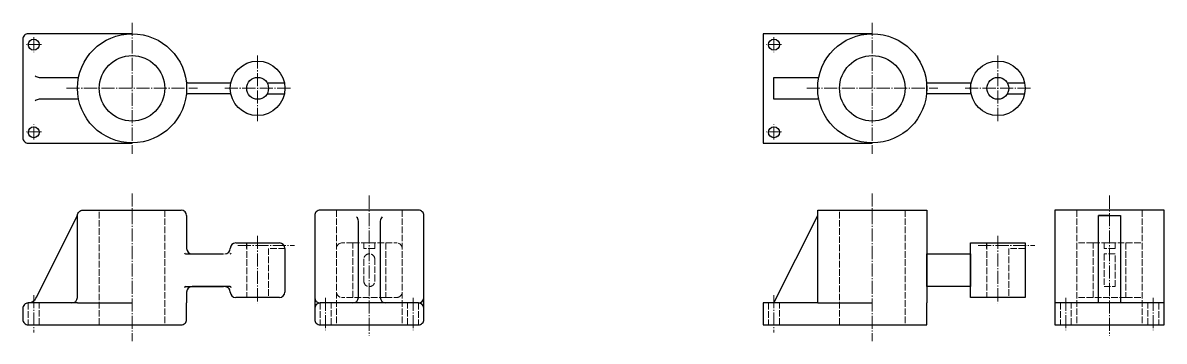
# Model space of a CAD drawing. Header units: millimetres. Extents: x -68 to 368, y -1 to 146.
# Drawn here: x -67.8 to 36.7, y -1.5 to 27.7 of the extents above; entities that cross this region are included whole.
import ezdxf

# ---------------------------------------------------------------- set-up
doc = ezdxf.new("R2010")
doc.units = ezdxf.units.MM
doc.header["$LTSCALE"] = 0.05
doc.linetypes.add('ACAD_ISO02W100', pattern=[15, 12, -3])
doc.linetypes.add('ACAD_ISO04W100', pattern=[30, 24, -3, 0, -3])
for name, color, linetype, lineweight in [('EIXOS', 142, 'ACAD_ISO04W100', 20), ('NÃO VISÍVEL', 1, 'ACAD_ISO02W100', 20), ('VISÍVEL', 7, 'Continuous', 30)]:
    doc.layers.add(name, color=color, linetype=linetype, lineweight=lineweight)
doc.layers.add('TRANSPARÊNCIA', color=7, linetype='Continuous', transparency=0.5)

msp = doc.modelspace()

# ---------------------------------------------------------------- linework, layer by layer
msp.add_line((31.729, 10), (30.729, 10))
at = {"layer": 'EIXOS'}
for p, q in [((-57.783, 27.665), (-57.783, 15.665)), ((10, 27.665), (10, 15.665)), ((-66.783, 26.365), (-66.783, 24.965)), ((1, 26.365), (1, 24.965)), ((-66.083, 25.665), (-67.483, 25.665)), ((1.7, 25.665), (0.3, 25.665)), ((-46.283, 24.665), (-46.283, 18.665)), ((21.5, 24.665), (21.5, 18.665)), ((-63.783, 21.665), (-51.783, 21.665)), ((-43.283, 21.665), (-49.283, 21.665)), ((4, 21.665), (16, 21.665)), ((24.5, 21.665), (18.5, 21.665)), ((-66.783, 16.965), (-66.783, 18.365)), ((1, 16.965), (1, 18.365)), ((-66.083, 17.665), (-67.483, 17.665)), ((1.7, 17.665), (0.3, 17.665)), ((-57.783, 12.025), (-57.783, -1.5)), ((-36.054, 11.837), (-36.054, -0.97)), ((10, 12.025), (10, -1.5)), ((31.729, 11.837), (31.729, -0.97)), ((-46.283, 8.145), (-46.283, 1.99)), ((21.5, 8.145), (21.5, 1.99)), ((-48.092, 7.25), (-42.893, 7.25)), ((19.691, 7.25), (24.89, 7.25)), ((-66.783, 2.729), (-66.783, -0.711)), ((-40.054, 2.486), (-40.054, -0.487)), ((-32.054, 2.486), (-32.054, -0.487)), ((1, 2.729), (1, -0.711)), ((27.728, 2.486), (27.728, -0.487)), ((35.729, 2.486), (35.729, -0.487))]:
    msp.add_line(p, q, dxfattribs=at)
at = {"layer": 'NÃO VISÍVEL'}
for p, q in [((-60.783, 0), (-60.783, 10.5)), ((-54.783, 10.5), (-54.783, 0)), ((-39.054, 10.5), (-39.054, 0)), ((-33.054, 10.5), (-33.054, 0)), ((7, 0), (7, 10.5)), ((13, 10.5), (13, 0)), ((28.729, 10.5), (28.729, 0)), ((34.729, 10.5), (34.729, 0)), ((-47.283, 7.5), (-47.283, 2.5)), ((-37.554, 7.5), (-38.554, 7.5)), ((-34.554, 7.5), (-33.554, 7.5)), ((20.5, 7.5), (20.5, 2.5)), ((30.229, 7.5), (28.729, 7.5)), ((33.229, 7.5), (34.729, 7.5)), ((-43.783, 7), (-45.283, 7)), ((-45.283, 7), (-45.283, 2.5)), ((24, 7), (22.5, 7)), ((22.5, 7), (22.5, 2.5)), ((-37.554, 2.5), (-38.554, 2.5)), ((-34.554, 2.5), (-33.554, 2.5)), ((30.229, 2.5), (28.729, 2.5)), ((33.229, 2.5), (34.729, 2.5)), ((-67.283, 2), (-67.283, 0)), ((-66.283, 0), (-66.283, 2)), ((-40.554, 2), (-40.554, 0)), ((-39.554, 0), (-39.554, 2)), ((-32.554, 0), (-32.554, 2)), ((-31.554, 2), (-31.554, 0)), ((0.5, 2), (0.5, 0)), ((1.5, 0), (1.5, 2)), ((27.228, 2), (27.228, 0)), ((28.228, 0), (28.228, 2)), ((35.229, 0), (35.229, 2)), ((36.229, 2), (36.229, 0))]:
    msp.add_line(p, q, dxfattribs=at)
for points in [[(-37.554, 7.5), (-34.554, 7.5), (-34.554, 2.5), (-37.554, 2.5)], [(-36.554, 7.5), (-35.554, 7.5), (-35.554, 7), (-36.554, 7)], [(30.229, 7.5), (33.229, 7.5), (33.229, 2.5), (30.229, 2.5)], [(31.229, 7.5), (32.229, 7.5), (32.229, 7), (31.229, 7)], [(32.229, 6.5), (31.229, 6.5), (31.229, 3.5), (32.229, 3.5)]]:
    msp.add_lwpolyline(points, close=True, dxfattribs=at)
msp.add_lwpolyline([(-36.054, 6.5), (-36.054, 6.5, 0.4142136), (-36.554, 6), (-36.554, 4, 0.4142136), (-36.054, 3.5), (-36.054, 3.5, 0.4142136), (-35.554, 4), (-35.554, 6, 0.4142136)], format="xyb", close=True, dxfattribs=at)
for centre, start, end in [((-38.554, 7), 90, 180), ((-33.554, 7), 0, 90), ((-38.554, 3), 180, 270), ((-33.554, 3), 270, 0)]:
    msp.add_arc(centre, 0.5, start, end, dxfattribs=at)
at = {"layer": 'TRANSPARÊNCIA'}
for p, q in [((-47.283, 7), (-47.283, 7.5)), ((20.5, 7), (20.5, 7.5)), ((-67.283, 0), (-66.283, 0)), ((0.5, 0), (1.5, 0))]:
    msp.add_line(p, q, dxfattribs=at)
at = {"layer": 'VISÍVEL'}
for p, q in [((-45.417, 22.165), (-43.833, 22.165)), ((22.366, 22.165), (23.949, 22.165)), ((-45.417, 21.165), (-43.833, 21.165)), ((22.366, 21.165), (23.949, 21.165)), ((15, 10.5), (15, 6.5)), ((-66.506, 2.553), (-62.826, 9.913)), ((-52.783, 10), (-52.783, 7)), ((1, 2), (5, 10)), ((-62.783, 2), (-57.783, 2)), ((5, 2), (10, 2))]:
    msp.add_line(p, q, dxfattribs=at)
for points in [[(-57.783, 26.665), (-67.283, 26.665, 0.4142136), (-67.783, 26.165), (-67.783, 17.141, 0.4142136), (-67.283, 16.641), (-57.783, 16.641), (-57.783, 16.665)], [(-62.783, 2.5), (-62.783, 10, -0.4142136), (-62.283, 10.5), (-53.283, 10.5)], [(-62.783, 2), (-67.283, 2, 0.4142136), (-67.783, 1.5), (-67.783, 0.5, 0.4142136), (-67.283, 0), (-53.283, 0, 0.4142136), (-52.783, 0.5), (-52.783, 2)]]:
    msp.add_lwpolyline(points, format="xyb", dxfattribs=at)
for points in [[(10, 26.665), (0, 26.665), (0, 16.641), (10, 16.641), (10, 16.665)], [(-66.283, 22.665), (-62.682, 22.665)], [(-52.6, 22.165), (-48.815, 22.165)], [(5.101, 20.665), (1, 20.665), (1, 22.665), (5.101, 22.665)], [(-48.815, 21.165), (-52.6, 21.165)], [(-62.682, 20.665), (-66.283, 20.665)], [(5, 2), (5, 10.5), (15, 10.5), (15, 2)], [(-52.783, 10), (-52.783, 7)], [(-37.054, 2.5), (-37.054, 9.5)], [(-35.054, 9.5), (-35.054, 2.5)], [(-48.283, 7.5), (-44.283, 7.5)], [(-52.884, 6.5), (-49.412, 6.5)], [(-43.783, 7), (-43.783, 3)], [(-52.884, 3.5), (-49.412, 3.5)], [(-48.81, 3.5), (-52.283, 3.5)], [(-52.783, 3), (-52.783, 2)], [(-44.283, 2.5), (-48.283, 2.5)], [(-41.054, 2), (-41.054, 0.5)], [(-31.554, 2), (-40.554, 2)], [(-35.054, 2), (-37.054, 2)], [(-31.054, 2), (-31.054, 2)], [(5, 2), (0, 2), (0, 0), (15, 0), (15, 2)], [(-40.554, 0), (-31.554, 0)]]:
    msp.add_lwpolyline(points, dxfattribs=at)
for points in [[(15, 22.165), (19, 22.165), (19, 21.165), (15, 21.165)], [(26.729, 0), (36.728, 0), (36.728, 10.5), (26.729, 10.5)], [(30.729, 10), (32.729, 10), (32.729, 2), (30.729, 2)], [(19, 7.5), (24, 7.5), (24, 2.5), (19, 2.5)], [(15, 6.5), (19, 6.5), (19, 3.5), (15, 3.5)], [(26.729, 0), (36.729, 0), (36.729, 2), (26.729, 2)]]:
    msp.add_lwpolyline(points, close=True, dxfattribs=at)
msp.add_lwpolyline([(-40.554, 0), (-31.554, 0, 0.4142136), (-31.054, 0.5), (-31.054, 10, 0.4142136), (-31.554, 10.5), (-40.554, 10.5, 0.4142136), (-41.054, 10), (-41.054, 0.5, 0.4142136)], format="xyb", close=True, dxfattribs=at)
for centre, radius in [((-66.783, 25.665), 0.5), ((-57.783, 21.665), 5), ((1, 25.665), 0.5), ((10, 21.665), 5), ((-57.783, 21.665), 3), ((-46.283, 21.665), 2.5), ((10, 21.665), 3), ((21.5, 21.665), 2.5), ((-46.283, 21.665), 1), ((21.5, 21.665), 1), ((-66.783, 17.641), 0.5), ((1, 17.641), 0.5)]:
    msp.add_circle(centre, radius, dxfattribs=at)
for centre, radius, start, end in [((-66.283, 23.165), 0.5, 223.13925, 270), ((-52.6, 22.415), 0.25, 206.564, 270), ((-48.839, 22.321), 0.158, 278.53064, 324.65794), ((-52.6, 20.915), 0.25, 90, 153.436), ((-48.839, 21.008), 0.158, 35.34206, 81.46936), ((-66.283, 20.165), 0.5, 90, 136.86075), ((-53.283, 10), 0.5, 0, 90), ((-63.273, 10.137), 0.5, 333.43495, 352.13436), ((-37.554, 9.5), 0.5, 360, 48.19807), ((-34.554, 9.5), 0.5, 130.82749, 180), ((-48.283, 7), 0.5, 90, 180), ((-44.283, 7), 0.5, 0, 90), ((-52.884, 6.6), 0.1, 180, 270), ((-52.283, 7), 0.5, 180, 270), ((-49.283, 7), 0.5, 270, 0), ((-48.81, 6.6), 0.1, 270, 0), ((-52.884, 3.4), 0.1, 90, 180), ((-52.283, 3), 0.5, 90, 180), ((-49.283, 3), 0.5, 0, 90), ((-48.81, 3.4), 0.1, 0, 90), ((-67.401, 3), 1, 270, 333.43495), ((-63.283, 2.5), 0.5, 270, 0), ((-48.283, 3), 0.5, 180, 270), ((-44.283, 3), 0.5, 270, 0), ((-40.554, 2.5), 0.5, 180, 270), ((-37.554, 2.5), 0.5, 270, 0), ((-34.554, 2.5), 0.5, 180, 270), ((-31.554, 2.5), 0.5, 270, 0), ((-40.554, 1.5), 0.5, 90, 180), ((-31.554, 1.5), 0.5, 0, 90)]:
    msp.add_arc(centre, radius, start, end, dxfattribs=at)

doc.saveas('drawing.dxf')
